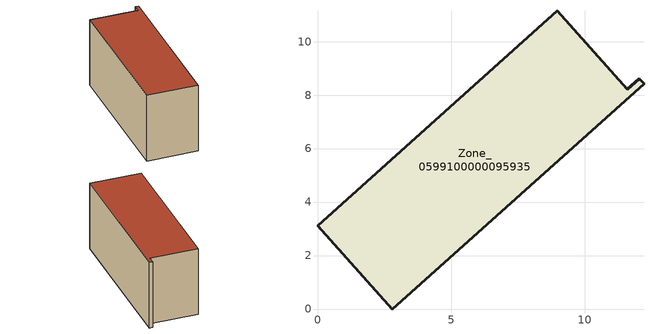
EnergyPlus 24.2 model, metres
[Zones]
Zone_0599100000095935
 floor ground (C_G): 2.79,0 0,3.12 8.97,11.15 11.59,8.22 12.04,8.62 12.21,8.43 z3.44
 wall outside (C_F): 12.04,8.62 11.59,8.22 8.97,11.15 0,3.12 2.79,0 12.21,8.43 12.04,8.62 z3.44:9.24
 roof outside (C_R): 2.79,0 12.21,8.43 12.04,8.62 11.59,8.22 8.97,11.15 0,3.12 z9.24
[BUILDING]
Pand.0599100000095935: North Axis=0; Terrain=City; Loads Convergence Tolerance Value=0.04; Temperature Convergence Tolerance Value=0.4; Solar Distribution=FullExterior; Maximum Number of Warmup Days=25; Minimum Number of Warmup Days=1
[Site:Location]
Rotterdam.The.Hague.AP_ZH_NLD Design_Conditions: Latitude=51.96; Longitude=4.45; Time Zone=1; Elevation=-4.5
[SITE:GROUNDTEMPERATURE:BUILDINGSURFACE]
18, 18, 18, 18, 18, 18, 18, 18, 18, 18, 18, 18
[MATERIAL] Thermal Absorptance=0.9; Solar Absorptance=0.7; Visible Absorptance=0.7
Name | Roughness | Thickness | Conductivity | Density | Specific Heat
G.TI.1992-2005 | MediumSmooth | 0.15 | 0.06 | 540 | 1210
F.TI.1992-2005 | Rough | 0.3 | 0.12 | 1920 | 840
R.TI.1992-2005 | MediumRough | 0.2 | 0.08 | 1500 | 1000
[CONSTRUCTION]
C_G: G.TI.1992-2005
C_F: F.TI.1992-2005
C_R: R.TI.1992-2005
[ZONE]
Zone_0599100000095935: Type=1; Multiplier=1; Ceiling Height=Autocalculate; Volume=Autocalculate; Floor Area=autocalculate; Part of Total Floor Area=Yes
[ZONEINFILTRATION:DESIGNFLOWRATE]
Infil_Zone_0599100000095935: Zone or ZoneList or Space or SpaceList=Zone_0599100000095935; Schedule=AlwaysOn; Design Flow Rate Calculation Method=Flow/Area; Flow Rate per Floor Area=0.0015; Constant Term Coefficient=1; Temperature Term Coefficient=0; Velocity Term Coefficient=0; Velocity Squared Term Coefficient=0
[HVACTEMPLATE:ZONE:IDEALLOADSAIRSYSTEM]
Zone_0599100000095935: Maximum Heating Supply Air Temperature=50; Minimum Cooling Supply Air Temperature=13; Maximum Heating Supply Air Humidity Ratio=0.0156; Minimum Cooling Supply Air Humidity Ratio=0.0077; Heating Limit=NoLimit; Cooling Limit=NoLimit; Dehumidification Control Type=ConstantSensibleHeatRatio; Cooling Sensible Heat Ratio=0.7; Dehumidification Setpoint=60; Humidification Control Type=None; Humidification Setpoint=30; Outdoor Air Method=None; Outdoor Air Flow Rate per Person=0.00944; Outdoor Air Flow Rate per Zone Floor Area=0; Outdoor Air Flow Rate per Zone=0; Demand Controlled Ventilation Type=None; Outdoor Air Economizer Type=NoEconomizer; Heat Recovery Type=None; Sensible Heat Recovery Effectiveness=0.7; Latent Heat Recovery Effectiveness=0.65
[ZONECONTROL:THERMOSTAT]
ThermostatControl_Zone_0599100000095935: Zone or ZoneList=Zone_0599100000095935; Control Type Schedule=DualSetpointControlType; Control 1=Thermostat_Zone_0599100000095935; Temperature Difference Between Cutout And Setpoint=0
[THERMOSTATSETPOINT:DUALSETPOINT]
Thermostat_Zone_0599100000095935: Heating Setpoint Temperature Schedule=HeatingSetpoint_Zone_0599100000095935; Cooling Setpoint Temperature Schedule=CoolingSetpoint_Zone_0599100000095935
[SCHEDULE:COMPACT]
HeatingSetpoint_Zone_0599100000095935: Through: 12/31, For: AllDays, Until: 24:00, 21
CoolingSetpoint_Zone_0599100000095935: Through: 12/31, For: AllDays, Until: 24:00, 24
DualSetpointControlType: Through: 12/31, For: AllDays, Until: 24:00, 4
AlwaysOn: Through: 12/31, For: AllDays, Until: 24:00, 1
